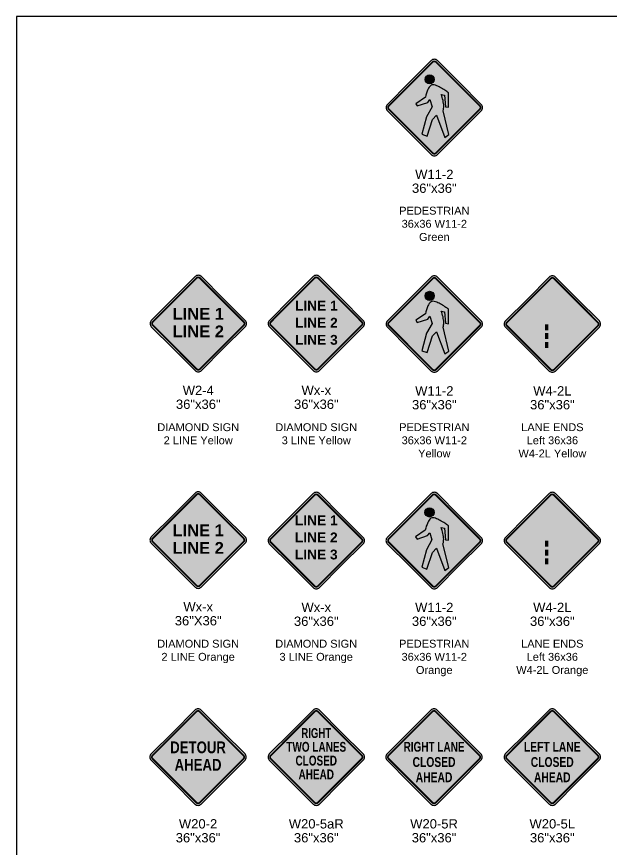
# Model space of a CAD drawing. Header units: inches. Extents: x -32 to 2634, y 197 to 1831.
# Drawn here: x -32.3 to 270, y 1407.7 to 1830.7 of the extents above; entities that cross this region are included whole.
import ezdxf
from ezdxf.enums import TextEntityAlignment as Align

# ---------------------------------------------------------------- set-up
doc = ezdxf.new("R2010")
doc.units = ezdxf.units.IN
doc.header["$MEASUREMENT"] = 0
doc.layers.add('0 @ 1', color=7, linetype='Continuous')
doc.layers.add('NO SHOW', color=252, linetype='Continuous', plot=False)
doc.styles.add('ARIAL', font='arial.ttf')
doc.styles.add('ARIAL BOLD', font='arialbd.ttf')
doc.styles.get("Standard").update_dxf_attribs({"font": 'arial.ttf'})

# ---------------------------------------------------------------- blocks, each defined once
blk = doc.blocks.new('DIAMOND SIGN 2 LINE Yellow')
h = blk.add_hatch(color=40)
edge = h.paths.add_edge_path()
edge.add_line((1.59, 0.66), (23.86, 22.93))
edge.add_arc((22.27, 24.52), 2.25, 315, 405)
edge.add_line((23.86, 26.11), (1.59, 48.39))
edge.add_arc((0, 46.8), 2.25, 45, 135)
edge.add_line((-1.59, 48.39), (-23.86, 26.11))
edge.add_arc((-22.27, 24.52), 2.25, 135, 225)
edge.add_line((-23.86, 22.93), (-1.59, 0.66))
edge.add_arc((0, 2.25), 2.25, 225, 315)
at = {"color": 40}
blk.add_lwpolyline([(-1.59, 48.39), (-12.73, 37.25), (-23.86, 26.11, 0.414214), (-23.86, 22.93), (-12.73, 11.8), (-1.59, 0.66, 0.414214), (1.59, 0.66), (12.73, 11.8), (23.86, 22.93, 0.414214), (23.86, 26.11), (12.73, 37.25), (1.59, 48.39, 0.414214)], format="xyb", close=True, dxfattribs=at)
at = {"color": 18, "true_color": 0x000000, "const_width": 0.875}
blk.add_lwpolyline([(0.84, 1.41), (23.11, 23.68, 0.414214), (23.11, 25.36), (0.84, 47.64, 0.414214), (-0.84, 47.64), (-23.11, 25.36, 0.414214), (-23.11, 23.68), (-0.84, 1.41, 0.414214)], format="xyb", close=True, dxfattribs=at)
at = {"color": 18, "true_color": 0x000000, "style": 'ARIAL BOLD'}
for tag, p in [('LINE1', (0, 29.48)), ('LINE2', (0, 20.6))]:
    blk.add_attdef(tag, text='', height=6, dxfattribs=at).set_placement(p, align=Align.MIDDLE)
at = {"style": 'ARIAL'}
for tag, p in [('SIGN_NO.', (0, -9.38)), ('SIGN_DIM', (0, -16.45))]:
    blk.add_attdef(tag, text='', height=4.73, dxfattribs=at).set_placement(p, align=Align.MIDDLE)
blk = doc.blocks.new('DIAMOND SIGN 3 LINE Yellow')
h = blk.add_hatch(color=40)
edge = h.paths.add_edge_path()
edge.add_line((1.59, 0.66), (23.86, 22.93))
edge.add_arc((22.27, 24.52), 2.25, 315, 405)
edge.add_line((23.86, 26.11), (1.59, 48.39))
edge.add_arc((0, 46.8), 2.25, 45, 135)
edge.add_line((-1.59, 48.39), (-23.86, 26.11))
edge.add_arc((-22.27, 24.52), 2.25, 135, 225)
edge.add_line((-23.86, 22.93), (-1.59, 0.66))
edge.add_arc((0, 2.25), 2.25, 225, 315)
at = {"color": 40}
blk.add_lwpolyline([(-1.59, 48.39), (-12.73, 37.25), (-23.86, 26.11, 0.414214), (-23.86, 22.93), (-12.73, 11.8), (-1.59, 0.66, 0.414214), (1.59, 0.66), (12.73, 11.8), (23.86, 22.93, 0.414214), (23.86, 26.11), (12.73, 37.25), (1.59, 48.39, 0.414214)], format="xyb", close=True, dxfattribs=at)
at = {"color": 18, "true_color": 0x000000, "const_width": 0.875}
blk.add_lwpolyline([(0.84, 1.41), (23.11, 23.68, 0.414214), (23.11, 25.36), (0.84, 47.64, 0.414214), (-0.84, 47.64), (-23.11, 25.36, 0.414214), (-23.11, 23.68), (-0.84, 1.41, 0.414214)], format="xyb", close=True, dxfattribs=at)
at = {"color": 18, "true_color": 0x000000, "style": 'ARIAL BOLD'}
for tag, p in [('LINE1', (0, 31.13)), ('LINE2', (0, 22.45)), ('LINE3', (0, 13.77))]:
    blk.add_attdef(tag, text='', height=5, dxfattribs=at).set_placement(p, align=Align.CENTER)
at = {"style": 'ARIAL'}
for tag, p in [('SIGN_NO.', (0, -9.38)), ('SIGN_DIM', (0, -16.45))]:
    blk.add_attdef(tag, text='', height=4.73, dxfattribs=at).set_placement(p, align=Align.MIDDLE)
blk = doc.blocks.new('DIAMOND SIGN 2 LINE Orange')
h = blk.add_hatch(color=30)
edge = h.paths.add_edge_path()
edge.add_line((1.59, 0.66), (23.86, 22.93))
edge.add_arc((22.27, 24.52), 2.25, 315, 405)
edge.add_line((23.86, 26.11), (1.59, 48.39))
edge.add_arc((0, 46.8), 2.25, 45, 135)
edge.add_line((-1.59, 48.39), (-23.86, 26.11))
edge.add_arc((-22.27, 24.52), 2.25, 135, 225)
edge.add_line((-23.86, 22.93), (-1.59, 0.66))
edge.add_arc((0, 2.25), 2.25, 225, 315)
at = {"color": 30}
blk.add_lwpolyline([(-1.59, 48.39), (-12.73, 37.25), (-23.86, 26.11, 0.414214), (-23.86, 22.93), (-12.73, 11.8), (-1.59, 0.66, 0.414214), (1.59, 0.66), (12.73, 11.8), (23.86, 22.93, 0.414214), (23.86, 26.11), (12.73, 37.25), (1.59, 48.39, 0.414214)], format="xyb", close=True, dxfattribs=at)
at = {"color": 18, "true_color": 0x000000, "const_width": 0.875}
blk.add_lwpolyline([(0.84, 1.41), (23.11, 23.68, 0.414214), (23.11, 25.36), (0.84, 47.64, 0.414214), (-0.84, 47.64), (-23.11, 25.36, 0.414214), (-23.11, 23.68), (-0.84, 1.41, 0.414214)], format="xyb", close=True, dxfattribs=at)
at = {"color": 18, "true_color": 0x000000, "style": 'ARIAL BOLD'}
for tag, p in [('LINE1', (0, 29.48)), ('LINE2', (0, 20.6))]:
    blk.add_attdef(tag, text='', height=6, dxfattribs=at).set_placement(p, align=Align.MIDDLE)
at = {"style": 'ARIAL'}
for tag, p in [('SIGN_NO.', (0, -9.38)), ('SIGN_DIM', (0, -16.45))]:
    blk.add_attdef(tag, text='', height=4.73, dxfattribs=at).set_placement(p, align=Align.MIDDLE)
blk = doc.blocks.new('DIAMOND SIGN 3 LINE Orange')
h = blk.add_hatch(color=30)
edge = h.paths.add_edge_path()
edge.add_line((1.59, 0.66), (23.86, 22.93))
edge.add_arc((22.27, 24.52), 2.25, 315, 405)
edge.add_line((23.86, 26.11), (1.59, 48.39))
edge.add_arc((0, 46.8), 2.25, 45, 135)
edge.add_line((-1.59, 48.39), (-23.86, 26.11))
edge.add_arc((-22.27, 24.52), 2.25, 135, 225)
edge.add_line((-23.86, 22.93), (-1.59, 0.66))
edge.add_arc((0, 2.25), 2.25, 225, 315)
at = {"color": 30}
blk.add_lwpolyline([(-1.59, 48.39), (-12.73, 37.25), (-23.86, 26.11, 0.414214), (-23.86, 22.93), (-12.73, 11.8), (-1.59, 0.66, 0.414214), (1.59, 0.66), (12.73, 11.8), (23.86, 22.93, 0.414214), (23.86, 26.11), (12.73, 37.25), (1.59, 48.39, 0.414214)], format="xyb", close=True, dxfattribs=at)
at = {"color": 18, "true_color": 0x000000, "const_width": 0.875}
blk.add_lwpolyline([(0.84, 1.41), (23.11, 23.68, 0.414214), (23.11, 25.36), (0.84, 47.64, 0.414214), (-0.84, 47.64), (-23.11, 25.36, 0.414214), (-23.11, 23.68), (-0.84, 1.41, 0.414214)], format="xyb", close=True, dxfattribs=at)
at = {"color": 18, "true_color": 0x000000, "style": 'ARIAL BOLD'}
for tag, p in [('LINE1', (0, 32.32)), ('LINE2', (0, 23.64)), ('LINE3', (0, 14.95))]:
    blk.add_attdef(tag, text='', height=5, dxfattribs=at).set_placement(p, align=Align.CENTER)
at = {"style": 'ARIAL'}
for tag, p in [('SIGN_NO.', (0, -9.38)), ('SIGN_DIM', (0, -16.45))]:
    blk.add_attdef(tag, text='', height=4.73, dxfattribs=at).set_placement(p, align=Align.MIDDLE)
blk = doc.blocks.new('LANE ENDS Left 36x36 W4-2L Orange')
h = blk.add_hatch(color=30)
edge = h.paths.add_edge_path()
edge.add_line((1.59, 0.66), (23.86, 22.93))
edge.add_arc((22.27, 24.52), 2.25, 315, 405)
edge.add_line((23.86, 26.11), (1.59, 48.39))
edge.add_arc((0, 46.8), 2.25, 45, 135)
edge.add_line((-1.59, 48.39), (-23.86, 26.11))
edge.add_arc((-22.27, 24.52), 2.25, 135, 225)
edge.add_line((-23.86, 22.93), (-1.59, 0.66))
edge.add_arc((0, 2.25), 2.25, 225, 315)
at = {"true_color": 0x000000}
for points in [[(-9, 26.18), (-9, 12.42), (-5, 12.42), (-5, 24.52), (-1, 28.52), (-1, 36.52), (-5, 36.52), (-5, 30.18)], [(5, 36.52), (5, 12.42), (9, 12.42), (9, 36.52)], [(-2, 21.42), (-2, 24.42), (-3.75, 24.42), (-3.75, 21.42)], [(-3.75, 19.92), (-3.75, 16.92), (-2, 16.92), (-2, 19.92)], [(-2, 12.42), (-2, 15.42), (-3.75, 15.42), (-3.75, 12.42)]]:
    blk.add_hatch(color=18, dxfattribs=at).paths.add_polyline_path(points)
at = {"color": 30}
blk.add_lwpolyline([(-1.59, 48.39), (-12.73, 37.25), (-23.86, 26.11, 0.414214), (-23.86, 22.93), (-12.73, 11.8), (-1.59, 0.66, 0.414214), (1.59, 0.66), (12.73, 11.8), (23.86, 22.93, 0.414214), (23.86, 26.11), (12.73, 37.25), (1.59, 48.39, 0.414214)], format="xyb", close=True, dxfattribs=at)
at = {"color": 18, "true_color": 0x000000, "const_width": 0.875}
blk.add_lwpolyline([(0.84, 1.41), (23.11, 23.68, 0.414214), (23.11, 25.36), (0.84, 47.64, 0.414214), (-0.84, 47.64), (-23.11, 25.36, 0.414214), (-23.11, 23.68), (-0.84, 1.41, 0.414214)], format="xyb", close=True, dxfattribs=at)
at = {"style": 'ARIAL'}
for tag, p in [('SIGN_NO.', (0, -9.38)), ('SIGN_DIM', (0, -16.45))]:
    blk.add_attdef(tag, text='', height=4.73, dxfattribs=at).set_placement(p, align=Align.MIDDLE)
blk = doc.blocks.new('LANE ENDS Left 36x36 W4-2L Yellow')
h = blk.add_hatch(color=40)
edge = h.paths.add_edge_path()
edge.add_line((1.59, 0.66), (23.86, 22.93))
edge.add_arc((22.27, 24.52), 2.25, 315, 405)
edge.add_line((23.86, 26.11), (1.59, 48.39))
edge.add_arc((0, 46.8), 2.25, 45, 135)
edge.add_line((-1.59, 48.39), (-23.86, 26.11))
edge.add_arc((-22.27, 24.52), 2.25, 135, 225)
edge.add_line((-23.86, 22.93), (-1.59, 0.66))
edge.add_arc((0, 2.25), 2.25, 225, 315)
at = {"true_color": 0x000000}
for points in [[(-9, 26.18), (-9, 12.42), (-5, 12.42), (-5, 24.52), (-1, 28.52), (-1, 36.52), (-5, 36.52), (-5, 30.18)], [(5, 36.52), (5, 12.42), (9, 12.42), (9, 36.52)], [(-2, 21.42), (-2, 24.42), (-3.75, 24.42), (-3.75, 21.42)], [(-3.75, 19.92), (-3.75, 16.92), (-2, 16.92), (-2, 19.92)], [(-2, 12.42), (-2, 15.42), (-3.75, 15.42), (-3.75, 12.42)]]:
    blk.add_hatch(color=18, dxfattribs=at).paths.add_polyline_path(points)
at = {"color": 40}
blk.add_lwpolyline([(-1.59, 48.39), (-12.73, 37.25), (-23.86, 26.11, 0.414214), (-23.86, 22.93), (-12.73, 11.8), (-1.59, 0.66, 0.414214), (1.59, 0.66), (12.73, 11.8), (23.86, 22.93, 0.414214), (23.86, 26.11), (12.73, 37.25), (1.59, 48.39, 0.414214)], format="xyb", close=True, dxfattribs=at)
at = {"color": 18, "true_color": 0x000000, "const_width": 0.875}
blk.add_lwpolyline([(0.84, 1.41), (23.11, 23.68, 0.414214), (23.11, 25.36), (0.84, 47.64, 0.414214), (-0.84, 47.64), (-23.11, 25.36, 0.414214), (-23.11, 23.68), (-0.84, 1.41, 0.414214)], format="xyb", close=True, dxfattribs=at)
at = {"style": 'ARIAL'}
for tag, p in [('SIGN_NO.', (0, -9.38)), ('SIGN_DIM', (0, -16.45))]:
    blk.add_attdef(tag, text='', height=4.73, dxfattribs=at).set_placement(p, align=Align.MIDDLE)
blk = doc.blocks.new('PEDESTRIAN 36x36 W11-2 Orange')
h = blk.add_hatch(color=30)
edge = h.paths.add_edge_path()
edge.add_line((1.59, 0.66), (23.86, 22.93))
edge.add_arc((22.27, 24.52), 2.25, 315, 405)
edge.add_line((23.86, 26.11), (1.59, 48.39))
edge.add_arc((0, 46.8), 2.25, 45, 135)
edge.add_line((-1.59, 48.39), (-23.86, 26.11))
edge.add_arc((-22.27, 24.52), 2.25, 135, 225)
edge.add_line((-23.86, 22.93), (-1.59, 0.66))
edge.add_arc((0, 2.25), 2.25, 225, 315)
at = {"layer": '0 @ 1', "true_color": 0x000000}
h = blk.add_hatch(color=18, dxfattribs=at)
edge = h.paths.add_edge_path()
edge.add_arc((-2.4, 38.83), 2.33, 11.4592, 211.2169)
edge.add_arc((-2.4, 38.83), 2.33, 211.2169, 371.4592)
h = blk.add_hatch(color=18, dxfattribs=at)
edge = h.paths.add_edge_path()
edge.add_line((-1.17, 24.87), (-3.95, 19.89))
edge.add_line((-3.95, 19.89), (-6.34, 10.98))
edge.add_line((-6.34, 10.98), (-3.69, 10.01))
edge.add_line((-3.69, 10.01), (-0.91, 18.47))
edge.add_line((-0.91, 18.47), (1.09, 20.61))
edge.add_line((1.09, 20.61), (5.42, 9.36))
edge.add_line((5.42, 9.36), (7.42, 10.78))
edge.add_line((7.42, 10.78), (4.45, 22.93))
edge.add_arc((0.08, 24.58), 4.68, 339.3425, 353.8902)
edge.add_arc((-6.07, 25.24), 10.86, 353.8902, 359.9287)
edge.add_arc((-6.01, 25.24), 10.8, 359.9287, 367.5525)
edge.add_arc((-10.56, 24.64), 15.38, 7.5525, 13.2453)
edge.add_arc((-16.8, 23.17), 21.8, 13.2453, 21.4885)
edge.add_line((3.48, 31.15), (5.16, 30.81))
edge.add_line((5.16, 30.81), (5.74, 24.93))
edge.add_line((5.74, 24.93), (7.23, 24.68))
edge.add_line((7.23, 24.68), (7.23, 32.04))
edge.add_arc((-17.53, -1.57), 41.74, 53.6279, 56.7165)
edge.add_arc((-15.43, 1.27), 38.22, 57.0095, 61.1913)
edge.add_arc((-4.49, 21.39), 15.32, 60.7721, 70.5018)
edge.add_arc((-1.05, 31.05), 5.06, 70.6626, 85.8924)
edge.add_arc((-0.79, 34.61), 1.5, 86.033, 125.4839)
edge.add_arc((1.21, 31.96), 4.82, 126.5496, 158.2873)
edge.add_arc((13.7, 26.05), 18.63, 155.6307, 168.5961)
edge.add_line((-4.56, 29.74), (-9.44, 26.49))
edge.add_line((-9.44, 26.49), (-8.67, 25.32))
edge.add_line((-8.67, 25.32), (-3.37, 27.07))
edge.add_line((-3.37, 27.07), (-2.24, 28.54))
edge.add_line((-2.24, 28.54), (-1.17, 24.87))
at = {"color": 30}
blk.add_lwpolyline([(-1.59, 48.39), (-12.73, 37.25), (-23.86, 26.11, 0.414214), (-23.86, 22.93), (-12.73, 11.8), (-1.59, 0.66, 0.414214), (1.59, 0.66), (12.73, 11.8), (23.86, 22.93, 0.414214), (23.86, 26.11), (12.73, 37.25), (1.59, 48.39, 0.414214)], format="xyb", close=True, dxfattribs=at)
at = {"color": 18, "true_color": 0x000000, "const_width": 0.875}
blk.add_lwpolyline([(0.84, 1.41), (23.11, 23.68, 0.414214), (23.11, 25.36), (0.84, 47.64, 0.414214), (-0.84, 47.64), (-23.11, 25.36, 0.414214), (-23.11, 23.68), (-0.84, 1.41, 0.414214)], format="xyb", close=True, dxfattribs=at)
at = {"color": 18, "true_color": 0x000000}
blk.add_lwpolyline([(-3.27, 33.74, 0.056633), (-4.56, 29.74), (-9.44, 26.49), (-8.67, 25.32), (-3.37, 27.07), (-2.24, 28.54), (-1.17, 24.87), (-3.95, 19.89), (-6.34, 10.98), (-3.69, 10.01), (-0.91, 18.47), (1.09, 20.61), (5.42, 9.36), (7.42, 10.78), (4.45, 22.93, 0.063562), (4.72, 24.08, 0.026354), (4.79, 25.23, 0.033277), (4.69, 26.66, 0.024845), (4.42, 28.16, 0.035984), (3.48, 31.15), (5.16, 30.81), (5.74, 24.93), (7.23, 24.68), (7.23, 32.04, 0.013477), (5.38, 33.33, 0.018249), (2.99, 34.76, 0.042479), (0.62, 35.83, 0.06655), (-0.69, 36.1, 0.173857), (-1.66, 35.83, 0.139374)], format="xyb", close=True, dxfattribs=at)
blk.add_circle((-2.4, 38.83), 2.33, dxfattribs=at)
at = {"style": 'ARIAL'}
for tag, p in [('SIGN_NO.', (0, -9.38)), ('SIGN_DIM', (0, -16.45))]:
    blk.add_attdef(tag, text='', height=4.73, dxfattribs=at).set_placement(p, align=Align.MIDDLE)
blk = doc.blocks.new('PEDESTRIAN 36x36 W11-2 Green')
h = blk.add_hatch(color=60)
edge = h.paths.add_edge_path()
edge.add_line((1.59, 0.66), (23.86, 22.93))
edge.add_arc((22.27, 24.52), 2.25, 315, 405)
edge.add_line((23.86, 26.11), (1.59, 48.39))
edge.add_arc((0, 46.8), 2.25, 45, 135)
edge.add_line((-1.59, 48.39), (-23.86, 26.11))
edge.add_arc((-22.27, 24.52), 2.25, 135, 225)
edge.add_line((-23.86, 22.93), (-1.59, 0.66))
edge.add_arc((0, 2.25), 2.25, 225, 315)
at = {"layer": '0 @ 1', "true_color": 0x000000}
h = blk.add_hatch(color=18, dxfattribs=at)
edge = h.paths.add_edge_path()
edge.add_arc((-2.4, 38.83), 2.33, 11.4592, 211.2169)
edge.add_arc((-2.4, 38.83), 2.33, 211.2169, 371.4592)
h = blk.add_hatch(color=18, dxfattribs=at)
edge = h.paths.add_edge_path()
edge.add_line((-1.17, 24.87), (-3.95, 19.89))
edge.add_line((-3.95, 19.89), (-6.34, 10.98))
edge.add_line((-6.34, 10.98), (-3.69, 10.01))
edge.add_line((-3.69, 10.01), (-0.91, 18.47))
edge.add_line((-0.91, 18.47), (1.09, 20.61))
edge.add_line((1.09, 20.61), (5.42, 9.36))
edge.add_line((5.42, 9.36), (7.42, 10.78))
edge.add_line((7.42, 10.78), (4.45, 22.93))
edge.add_arc((0.08, 24.58), 4.68, 339.3425, 353.8902)
edge.add_arc((-6.07, 25.24), 10.86, 353.8902, 359.9287)
edge.add_arc((-6.01, 25.24), 10.8, 359.9287, 367.5525)
edge.add_arc((-10.56, 24.64), 15.38, 7.5525, 13.2453)
edge.add_arc((-16.8, 23.17), 21.8, 13.2453, 21.4885)
edge.add_line((3.48, 31.15), (5.16, 30.81))
edge.add_line((5.16, 30.81), (5.74, 24.93))
edge.add_line((5.74, 24.93), (7.23, 24.68))
edge.add_line((7.23, 24.68), (7.23, 32.04))
edge.add_arc((-17.53, -1.57), 41.74, 53.6279, 56.7165)
edge.add_arc((-15.43, 1.27), 38.22, 57.0095, 61.1913)
edge.add_arc((-4.49, 21.39), 15.32, 60.7721, 70.5018)
edge.add_arc((-1.05, 31.05), 5.06, 70.6626, 85.8924)
edge.add_arc((-0.79, 34.61), 1.5, 86.033, 125.4839)
edge.add_arc((1.21, 31.96), 4.82, 126.5496, 158.2873)
edge.add_arc((13.7, 26.05), 18.63, 155.6307, 168.5961)
edge.add_line((-4.56, 29.74), (-9.44, 26.49))
edge.add_line((-9.44, 26.49), (-8.67, 25.32))
edge.add_line((-8.67, 25.32), (-3.37, 27.07))
edge.add_line((-3.37, 27.07), (-2.24, 28.54))
edge.add_line((-2.24, 28.54), (-1.17, 24.87))
at = {"color": 60}
blk.add_lwpolyline([(-1.59, 48.39), (-12.73, 37.25), (-23.86, 26.11, 0.414214), (-23.86, 22.93), (-12.73, 11.8), (-1.59, 0.66, 0.414214), (1.59, 0.66), (12.73, 11.8), (23.86, 22.93, 0.414214), (23.86, 26.11), (12.73, 37.25), (1.59, 48.39, 0.414214)], format="xyb", close=True, dxfattribs=at)
at = {"color": 18, "true_color": 0x000000, "const_width": 0.875}
blk.add_lwpolyline([(0.84, 1.41), (23.11, 23.68, 0.414214), (23.11, 25.36), (0.84, 47.64, 0.414214), (-0.84, 47.64), (-23.11, 25.36, 0.414214), (-23.11, 23.68), (-0.84, 1.41, 0.414214)], format="xyb", close=True, dxfattribs=at)
at = {"color": 18, "true_color": 0x000000}
blk.add_lwpolyline([(-3.27, 33.74, 0.056633), (-4.56, 29.74), (-9.44, 26.49), (-8.67, 25.32), (-3.37, 27.07), (-2.24, 28.54), (-1.17, 24.87), (-3.95, 19.89), (-6.34, 10.98), (-3.69, 10.01), (-0.91, 18.47), (1.09, 20.61), (5.42, 9.36), (7.42, 10.78), (4.45, 22.93, 0.063562), (4.72, 24.08, 0.026354), (4.79, 25.23, 0.033277), (4.69, 26.66, 0.024845), (4.42, 28.16, 0.035984), (3.48, 31.15), (5.16, 30.81), (5.74, 24.93), (7.23, 24.68), (7.23, 32.04, 0.013477), (5.38, 33.33, 0.018249), (2.99, 34.76, 0.042479), (0.62, 35.83, 0.06655), (-0.69, 36.1, 0.173857), (-1.66, 35.83, 0.139374)], format="xyb", close=True, dxfattribs=at)
blk.add_circle((-2.4, 38.83), 2.33, dxfattribs=at)
at = {"style": 'ARIAL'}
for tag, p in [('SIGN_NO.', (0, -9.38)), ('SIGN_DIM', (0, -16.45))]:
    blk.add_attdef(tag, text='', height=4.73, dxfattribs=at).set_placement(p, align=Align.MIDDLE)
blk = doc.blocks.new('PEDESTRIAN 36x36 W11-2 Yellow')
h = blk.add_hatch(color=40)
edge = h.paths.add_edge_path()
edge.add_line((1.59, 0.66), (23.86, 22.93))
edge.add_arc((22.27, 24.52), 2.25, 315, 405)
edge.add_line((23.86, 26.11), (1.59, 48.39))
edge.add_arc((0, 46.8), 2.25, 45, 135)
edge.add_line((-1.59, 48.39), (-23.86, 26.11))
edge.add_arc((-22.27, 24.52), 2.25, 135, 225)
edge.add_line((-23.86, 22.93), (-1.59, 0.66))
edge.add_arc((0, 2.25), 2.25, 225, 315)
at = {"layer": '0 @ 1', "true_color": 0x000000}
h = blk.add_hatch(color=18, dxfattribs=at)
edge = h.paths.add_edge_path()
edge.add_arc((-2.4, 38.83), 2.33, 11.4592, 211.2169)
edge.add_arc((-2.4, 38.83), 2.33, 211.2169, 371.4592)
h = blk.add_hatch(color=18, dxfattribs=at)
edge = h.paths.add_edge_path()
edge.add_line((-1.17, 24.87), (-3.95, 19.89))
edge.add_line((-3.95, 19.89), (-6.34, 10.98))
edge.add_line((-6.34, 10.98), (-3.69, 10.01))
edge.add_line((-3.69, 10.01), (-0.91, 18.47))
edge.add_line((-0.91, 18.47), (1.09, 20.61))
edge.add_line((1.09, 20.61), (5.42, 9.36))
edge.add_line((5.42, 9.36), (7.42, 10.78))
edge.add_line((7.42, 10.78), (4.45, 22.93))
edge.add_arc((0.08, 24.58), 4.68, 339.3425, 353.8902)
edge.add_arc((-6.07, 25.24), 10.86, 353.8902, 359.9287)
edge.add_arc((-6.01, 25.24), 10.8, 359.9287, 367.5525)
edge.add_arc((-10.56, 24.64), 15.38, 7.5525, 13.2453)
edge.add_arc((-16.8, 23.17), 21.8, 13.2453, 21.4885)
edge.add_line((3.48, 31.15), (5.16, 30.81))
edge.add_line((5.16, 30.81), (5.74, 24.93))
edge.add_line((5.74, 24.93), (7.23, 24.68))
edge.add_line((7.23, 24.68), (7.23, 32.04))
edge.add_arc((-17.53, -1.57), 41.74, 53.6279, 56.7165)
edge.add_arc((-15.43, 1.27), 38.22, 57.0095, 61.1913)
edge.add_arc((-4.49, 21.39), 15.32, 60.7721, 70.5018)
edge.add_arc((-1.05, 31.05), 5.06, 70.6626, 85.8924)
edge.add_arc((-0.79, 34.61), 1.5, 86.033, 125.4839)
edge.add_arc((1.21, 31.96), 4.82, 126.5496, 158.2873)
edge.add_arc((13.7, 26.05), 18.63, 155.6307, 168.5961)
edge.add_line((-4.56, 29.74), (-9.44, 26.49))
edge.add_line((-9.44, 26.49), (-8.67, 25.32))
edge.add_line((-8.67, 25.32), (-3.37, 27.07))
edge.add_line((-3.37, 27.07), (-2.24, 28.54))
edge.add_line((-2.24, 28.54), (-1.17, 24.87))
at = {"color": 40}
blk.add_lwpolyline([(-1.59, 48.39), (-12.73, 37.25), (-23.86, 26.11, 0.414214), (-23.86, 22.93), (-12.73, 11.8), (-1.59, 0.66, 0.414214), (1.59, 0.66), (12.73, 11.8), (23.86, 22.93, 0.414214), (23.86, 26.11), (12.73, 37.25), (1.59, 48.39, 0.414214)], format="xyb", close=True, dxfattribs=at)
at = {"color": 18, "true_color": 0x000000, "const_width": 0.875}
blk.add_lwpolyline([(0.84, 1.41), (23.11, 23.68, 0.414214), (23.11, 25.36), (0.84, 47.64, 0.414214), (-0.84, 47.64), (-23.11, 25.36, 0.414214), (-23.11, 23.68), (-0.84, 1.41, 0.414214)], format="xyb", close=True, dxfattribs=at)
at = {"color": 18, "true_color": 0x000000}
blk.add_lwpolyline([(-3.27, 33.74, 0.056633), (-4.56, 29.74), (-9.44, 26.49), (-8.67, 25.32), (-3.37, 27.07), (-2.24, 28.54), (-1.17, 24.87), (-3.95, 19.89), (-6.34, 10.98), (-3.69, 10.01), (-0.91, 18.47), (1.09, 20.61), (5.42, 9.36), (7.42, 10.78), (4.45, 22.93, 0.063562), (4.72, 24.08, 0.026354), (4.79, 25.23, 0.033277), (4.69, 26.66, 0.024845), (4.42, 28.16, 0.035984), (3.48, 31.15), (5.16, 30.81), (5.74, 24.93), (7.23, 24.68), (7.23, 32.04, 0.013477), (5.38, 33.33, 0.018249), (2.99, 34.76, 0.042479), (0.62, 35.83, 0.06655), (-0.69, 36.1, 0.173857), (-1.66, 35.83, 0.139374)], format="xyb", close=True, dxfattribs=at)
blk.add_circle((-2.4, 38.83), 2.33, dxfattribs=at)
at = {"style": 'ARIAL'}
for tag, p in [('SIGN_NO.', (0, -9.38)), ('SIGN_DIM', (0, -16.45))]:
    blk.add_attdef(tag, text='', height=4.73, dxfattribs=at).set_placement(p, align=Align.MIDDLE)
blk = doc.blocks.new('DETOUR AHEAD 36x36 W20-2 Orange')
h = blk.add_hatch(color=30)
edge = h.paths.add_edge_path()
edge.add_line((1.59, 0.66), (23.86, 22.93))
edge.add_arc((22.27, 24.52), 2.25, 315, 405)
edge.add_line((23.86, 26.11), (1.59, 48.39))
edge.add_arc((0, 46.8), 2.25, 45, 135)
edge.add_line((-1.59, 48.39), (-23.86, 26.11))
edge.add_arc((-22.27, 24.52), 2.25, 135, 225)
edge.add_line((-23.86, 22.93), (-1.59, 0.66))
edge.add_arc((0, 2.25), 2.25, 225, 315)
at = {"color": 30}
blk.add_lwpolyline([(-1.59, 48.39), (-12.73, 37.25), (-23.86, 26.11, 0.414214), (-23.86, 22.93), (-12.73, 11.8), (-1.59, 0.66, 0.414214), (1.59, 0.66), (12.73, 11.8), (23.86, 22.93, 0.414214), (23.86, 26.11), (12.73, 37.25), (1.59, 48.39, 0.414214)], format="xyb", close=True, dxfattribs=at)
at = {"color": 18, "true_color": 0x000000, "const_width": 0.875}
blk.add_lwpolyline([(0.84, 1.41), (23.11, 23.68, 0.414214), (23.11, 25.36), (0.84, 47.64, 0.414214), (-0.84, 47.64), (-23.11, 25.36, 0.414214), (-23.11, 23.68), (-0.84, 1.41, 0.414214)], format="xyb", close=True, dxfattribs=at)
at = {"color": 18, "true_color": 0x000000, "style": 'ARIAL BOLD', "width": 0.8}
for s, p in [('DETOUR', (0, 29.48)), ('AHEAD', (0, 20.6))]:
    blk.add_text(s, height=6, dxfattribs=at).set_placement(p, align=Align.MIDDLE)
at = {"style": 'ARIAL'}
for tag, p in [('SIGN_NO.', (0, -9.38)), ('SIGN_DIM', (0, -16.45))]:
    blk.add_attdef(tag, text='', height=4.73, dxfattribs=at).set_placement(p, align=Align.MIDDLE)
blk = doc.blocks.new('RIGHT LANE CLOSED AHEAD 36x36 W20-5R Orange')
h = blk.add_hatch(color=30)
edge = h.paths.add_edge_path()
edge.add_line((1.59, 0.66), (23.86, 22.93))
edge.add_arc((22.27, 24.52), 2.25, 315, 405)
edge.add_line((23.86, 26.11), (1.59, 48.39))
edge.add_arc((0, 46.8), 2.25, 45, 135)
edge.add_line((-1.59, 48.39), (-23.86, 26.11))
edge.add_arc((-22.27, 24.52), 2.25, 135, 225)
edge.add_line((-23.86, 22.93), (-1.59, 0.66))
edge.add_arc((0, 2.25), 2.25, 225, 315)
at = {"color": 30}
blk.add_lwpolyline([(-1.59, 48.39), (-12.73, 37.25), (-23.86, 26.11, 0.414214), (-23.86, 22.93), (-12.73, 11.8), (-1.59, 0.66, 0.414214), (1.59, 0.66), (12.73, 11.8), (23.86, 22.93, 0.414214), (23.86, 26.11), (12.73, 37.25), (1.59, 48.39, 0.414214)], format="xyb", close=True, dxfattribs=at)
at = {"color": 18, "true_color": 0x000000, "const_width": 0.875}
blk.add_lwpolyline([(0.84, 1.41), (23.11, 23.68, 0.414214), (23.11, 25.36), (0.84, 47.64, 0.414214), (-0.84, 47.64), (-23.11, 25.36, 0.414214), (-23.11, 23.68), (-0.84, 1.41, 0.414214)], format="xyb", close=True, dxfattribs=at)
at = {"color": 18, "true_color": 0x000000, "style": 'ARIAL BOLD'}
for s, width, p in [('RIGHT LANE', 0.725, (0, 27.27)), ('CLOSED', 0.75, (0, 19.52)), ('AHEAD', 0.75, (0, 11.77))]:
    blk.add_text(s, height=5, dxfattribs=dict(at, width=width)).set_placement(p, align=Align.CENTER)
at = {"style": 'ARIAL'}
for tag, p in [('SIGN_NO.', (0, -9.38)), ('SIGN_DIM', (0, -16.45))]:
    blk.add_attdef(tag, text='', height=4.73, dxfattribs=at).set_placement(p, align=Align.MIDDLE)
blk = doc.blocks.new('LEFT LANE CLOSED AHEAD 36x36 W20-5L Orange')
h = blk.add_hatch(color=30)
edge = h.paths.add_edge_path()
edge.add_line((1.59, 0.66), (23.86, 22.93))
edge.add_arc((22.27, 24.52), 2.25, 315, 405)
edge.add_line((23.86, 26.11), (1.59, 48.39))
edge.add_arc((0, 46.8), 2.25, 45, 135)
edge.add_line((-1.59, 48.39), (-23.86, 26.11))
edge.add_arc((-22.27, 24.52), 2.25, 135, 225)
edge.add_line((-23.86, 22.93), (-1.59, 0.66))
edge.add_arc((0, 2.25), 2.25, 225, 315)
at = {"color": 30}
blk.add_lwpolyline([(-1.59, 48.39), (-12.73, 37.25), (-23.86, 26.11, 0.414214), (-23.86, 22.93), (-12.73, 11.8), (-1.59, 0.66, 0.414214), (1.59, 0.66), (12.73, 11.8), (23.86, 22.93, 0.414214), (23.86, 26.11), (12.73, 37.25), (1.59, 48.39, 0.414214)], format="xyb", close=True, dxfattribs=at)
at = {"color": 18, "true_color": 0x000000, "const_width": 0.875}
blk.add_lwpolyline([(0.84, 1.41), (23.11, 23.68, 0.414214), (23.11, 25.36), (0.84, 47.64, 0.414214), (-0.84, 47.64), (-23.11, 25.36, 0.414214), (-23.11, 23.68), (-0.84, 1.41, 0.414214)], format="xyb", close=True, dxfattribs=at)
at = {"color": 18, "true_color": 0x000000, "style": 'ARIAL BOLD', "width": 0.75}
for s, p in [('LEFT LANE', (0, 27.27)), ('CLOSED', (0, 19.52)), ('AHEAD', (0, 11.77))]:
    blk.add_text(s, height=5, dxfattribs=at).set_placement(p, align=Align.CENTER)
at = {"style": 'ARIAL'}
for tag, p in [('SIGN_NO.', (0, -9.38)), ('SIGN_DIM', (0, -16.45))]:
    blk.add_attdef(tag, text='', height=4.73, dxfattribs=at).set_placement(p, align=Align.MIDDLE)
blk = doc.blocks.new('RIGHT TWO LANES CLOSED AHEAD 36x36 W20-5aR Orange')
h = blk.add_hatch(color=30)
edge = h.paths.add_edge_path()
edge.add_line((1.59, 0.66), (23.86, 22.93))
edge.add_arc((22.27, 24.52), 2.25, 315, 405)
edge.add_line((23.86, 26.11), (1.59, 48.39))
edge.add_arc((0, 46.8), 2.25, 45, 135)
edge.add_line((-1.59, 48.39), (-23.86, 26.11))
edge.add_arc((-22.27, 24.52), 2.25, 135, 225)
edge.add_line((-23.86, 22.93), (-1.59, 0.66))
edge.add_arc((0, 2.25), 2.25, 225, 315)
at = {"color": 30}
blk.add_lwpolyline([(-1.59, 48.39), (-12.73, 37.25), (-23.86, 26.11, 0.414214), (-23.86, 22.93), (-12.73, 11.8), (-1.59, 0.66, 0.414214), (1.59, 0.66), (12.73, 11.8), (23.86, 22.93, 0.414214), (23.86, 26.11), (12.73, 37.25), (1.59, 48.39, 0.414214)], format="xyb", close=True, dxfattribs=at)
at = {"color": 18, "true_color": 0x000000, "const_width": 0.875}
blk.add_lwpolyline([(0.84, 1.41), (23.11, 23.68, 0.414214), (23.11, 25.36), (0.84, 47.64, 0.414214), (-0.84, 47.64), (-23.11, 25.36, 0.414214), (-23.11, 23.68), (-0.84, 1.41, 0.414214)], format="xyb", close=True, dxfattribs=at)
at = {"color": 18, "true_color": 0x000000, "style": 'ARIAL BOLD'}
for s, width, p in [('RIGHT', 0.7, (0, 34.24)), ('TWO LANES', 0.725, (0, 27.24)), ('CLOSED', 0.725, (0, 20.24)), ('AHEAD', 0.725, (0, 13.24))]:
    blk.add_text(s, height=5, dxfattribs=dict(at, width=width)).set_placement(p, align=Align.CENTER)
at = {"style": 'ARIAL'}
for tag, p in [('SIGN_NO.', (0, -9.38)), ('SIGN_DIM', (0, -16.45))]:
    blk.add_attdef(tag, text='', height=4.73, dxfattribs=at).set_placement(p, align=Align.MIDDLE)

msp = doc.modelspace()

# ---------------------------------------------------------------- linework, layer by layer
at = {"layer": 'NO SHOW', "color": 4}
msp.add_lwpolyline([(-32.26, 1013.95), (1229.99, 1013.95), (1229.99, 1830.7), (-32.26, 1830.7)], close=True, dxfattribs=at)

# ---------------------------------------------------------------- block references
for name, p, values in [('PEDESTRIAN 36x36 W11-2 Green', (180, 1760), {'SIGN_NO.': 'W11-2', 'SIGN_DIM': '36"x36"'}), ('DIAMOND SIGN 2 LINE Yellow', (60.04, 1650.25), {'LINE1': 'LINE 1', 'LINE2': 'LINE 2', 'SIGN_NO.': 'W2-4', 'SIGN_DIM': '36"x36"'}), ('DIAMOND SIGN 3 LINE Yellow', (120.04, 1650.25), {'LINE1': 'LINE 1', 'LINE2': 'LINE 2', 'LINE3': 'LINE 3', 'SIGN_NO.': 'Wx-x', 'SIGN_DIM': '36"x36"'}), ('PEDESTRIAN 36x36 W11-2 Yellow', (180, 1650), {'SIGN_NO.': 'W11-2', 'SIGN_DIM': '36"x36"'}), ('LANE ENDS Left 36x36 W4-2L Yellow', (240, 1650), {'SIGN_NO.': 'W4-2L', 'SIGN_DIM': '36"x36"'}), ('DIAMOND SIGN 2 LINE Orange', (60, 1540.25), {'LINE1': 'LINE 1', 'LINE2': 'LINE 2', 'SIGN_NO.': 'Wx-x', 'SIGN_DIM': '36"X36"'}), ('DIAMOND SIGN 3 LINE Orange', (120, 1540), {'LINE1': 'LINE 1', 'LINE2': 'LINE 2', 'LINE3': 'LINE 3', 'SIGN_NO.': 'Wx-x', 'SIGN_DIM': '36"x36"'}), ('PEDESTRIAN 36x36 W11-2 Orange', (179.96, 1540), {'SIGN_NO.': 'W11-2', 'SIGN_DIM': '36"x36"'}), ('LANE ENDS Left 36x36 W4-2L Orange', (239.96, 1540), {'SIGN_NO.': 'W4-2L', 'SIGN_DIM': '36"x36"'}), ('DETOUR AHEAD 36x36 W20-2 Orange', (59.93, 1430), {'SIGN_NO.': 'W20-2', 'SIGN_DIM': '36"x36"'}), ('RIGHT TWO LANES CLOSED AHEAD 36x36 W20-5aR Orange', (120, 1430), {'SIGN_NO.': 'W20-5aR', 'SIGN_DIM': '36"x36"'}), ('RIGHT LANE CLOSED AHEAD 36x36 W20-5R Orange', (179.86, 1430), {'SIGN_NO.': 'W20-5R', 'SIGN_DIM': '36"x36"'}), ('LEFT LANE CLOSED AHEAD 36x36 W20-5L Orange', (239.93, 1430), {'SIGN_NO.': 'W20-5L', 'SIGN_DIM': '36"x36"'})]:
    msp.add_blockref(name, p).add_auto_attribs(values)

# ---------------------------------------------------------------- texts
at = {"color": 1, "char_height": 4, "attachment_point": 2}
for s, insert, width in [('PEDESTRIAN 36x36 W11-2 Green', (180, 1734.13), 41.6735), ('DIAMOND SIGN\\P2 LINE Yellow', (60, 1624.13), 78.251), ('DIAMOND SIGN\\P3 LINE Yellow', (120, 1624.13), 78.251), ('PEDESTRIAN 36x36 W11-2 Yellow', (180, 1624.13), 41.6735), ('LANE ENDS Left 36x36 W4-2L Yellow', (240, 1624.13), 41.6735), ('DIAMOND SIGN\\P2 LINE Orange', (59.96, 1514.13), 78.251), ('DIAMOND SIGN\\P3 LINE Orange', (119.96, 1514.13), 78.251), ('PEDESTRIAN 36x36 W11-2 Orange', (179.96, 1514.13), 41.6735), ('LANE ENDS Left 36x36 W4-2L Orange', (239.96, 1514.13), 41.6735)]:
    msp.add_mtext(s, dxfattribs=dict(at, insert=insert, width=width))

doc.saveas('drawing.dxf')
